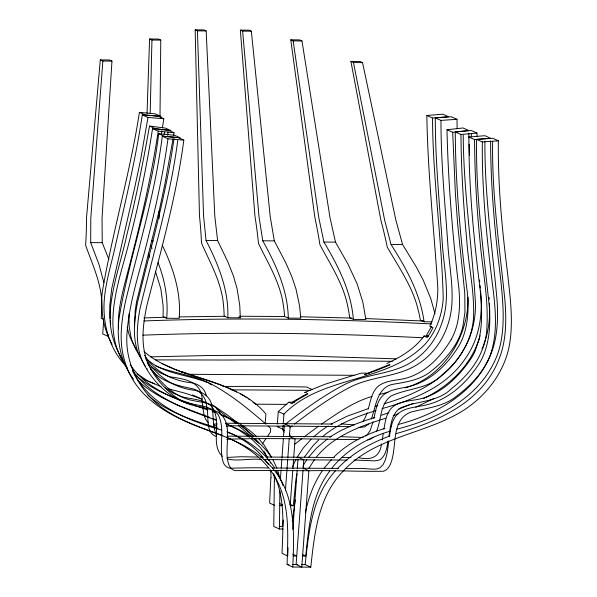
<?xml version="1.0" encoding="UTF-8"?>
<svg xmlns="http://www.w3.org/2000/svg" width="597" height="597" viewBox="0 0 597 597"><rect width="100%" height="100%" fill="white"/><g stroke="black" fill="none" stroke-linecap="round" stroke-linejoin="round"><path stroke-width="0.9" d="M389.393 436.601C390.677 428.676 391.662 419.572 397.901 413.796C405.691 407.191 416.661 407.266 426.094 404.967C449.317 399.55 468.026 381.662 480.272 361.872A59.536 54.006 -65.8 0 0 482.585 357.334C489.495 342.141 490.406 325.022 489.518 308.589C483.794 252.33 475.533 196.092 476.652 139.37L492.689 138.265L498.361 140.81C497.846 184.652 501.935 228.412 507.413 271.874C510.01 296.127 513.659 320.858 509.42 345.156C504.323 372.662 485.809 396.453 462.339 411.072C424.325 434.437 374.573 436.698 343.223 471.085C318.261 496.517 314.425 533.531 310.798 567.15L292.769 567.038L287.097 564.493C287.955 532.651 290.814 496.92 270.217 469.981M492.644 141.511C491.786 195.137 499.704 248.292 505.017 301.5C506.51 321.656 506.293 342.79 497.973 361.603C480.839 403.027 436.407 422.139 396.147 433.638M159.026 211.211L159.138 218.532M159.996 116.355L160.772 40.096L158.406 39.036L149.578 38.984L147.049 113.296M279.866 490.861L279.441 529.009L283.045 529.032M150.19 113.505L151.944 40.044L149.578 38.984M108.908 259.449L102.236 242.68L102.027 218.412L111.96 61.11L109.408 59.961L100.311 59.909L86.505 218.024A208.002 85.461 -79.6 0 1 85.632 245.277C92.617 265.158 102.281 284.918 101.818 306.507M270.851 477.839L269.62 503.092L274.486 505.271M292.769 567.038C294.306 532.196 296.052 491.816 269.523 464.929C241.479 434.601 197.085 432.138 164.279 409.273C140.28 392.856 125.034 363.983 126.915 334.738C128.997 301.269 140.594 269.359 148.362 236.987C156.347 204.584 163.541 171.921 167.966 138.817L162.287 136.265C155.302 191.973 139.079 245.845 125.788 300.209C121.512 320.044 118.475 341.23 124.713 360.998C137.116 405.191 183.876 422.251 222.838 435.549M288.053 547.8L287.724 555.934L282.045 553.389C282.814 527.644 285.5 500.443 274.739 476.19M103.871 282.59L98.945 264.314L90.684 242.613L90.796 218.345L102.871 61.058L100.311 59.909M162.25 245.21C173.197 267.919 181.331 292.821 179.212 318.343L166.727 318.268C168.279 299.388 165.033 280.291 158.056 262.725M129.034 313.716L129.109 326.089L131.034 337.327A58.566 53.126 -65.8 0 0 132.773 342.633L135.967 349.641L140.049 356.402M103.684 320.611L102.706 333.924L108.005 336.298L108.132 334.521M265.187 423.758L265.904 414.005C235.136 377.05 179.578 381.946 144.071 351.611M277.344 423.982L278.254 411.572L288.702 402.214L293.269 402.236M284.06 432.086L282.784 429.698L283.082 425.639M283.217 423.87L283.933 414.117C321.596 375.491 384.684 383.371 423.348 345.999C435.683 333.544 441.884 316.134 443.235 298.888C441.81 238.569 432.78 178.481 432.512 118.027L426.84 115.482C427.743 173.115 434.116 230.494 437.832 287.955C437.899 301.089 435.474 314.335 429.765 326.223L433.019 327.678L430.004 333.26L427.228 337.477L423.982 336.021C414.751 348.738 400.908 357.066 386.834 363.476M280.329 480.063L281.075 469.914M281.209 468.063L281.821 459.757M281.956 457.914L283.381 438.526M283.515 436.683L284.329 425.601M283.254 520.017L282.777 526.517L279.172 526.494M285.441 490.309L287.702 459.533M287.829 457.809L289.261 438.302M290.232 504.92L292.754 470.563M292.888 468.712L293.567 459.421M293.709 457.563L295.067 438.996L289.396 436.452L290.142 426.303L284.463 423.758M292.828 529.39L297.179 470.197M297.313 468.346L297.993 459.1M303.052 469.966L296.112 564.546L301.783 567.098L308.858 470.749L303.186 468.197M303.194 468.115L303.806 459.794L298.127 457.25M310.798 567.15L305.127 564.605C308.791 531.972 312.082 496.1 335.521 470.757M290.62 505.726L293.321 505.741L295.993 478.936L297.007 473.854M292.261 521.614L295.254 499.943M302.149 556.023L305.754 556.046C308.858 526.823 311.291 495.271 329.753 471.003M388.796 441.265L387.199 452.69L385.505 459.586L383.11 464.653L380.02 467.72L377.408 468.832L374.065 469.242L360.775 468.391L345.379 468.496M158.698 133.735L164.369 136.28L180.204 137.795L174.525 135.25L158.698 133.735C151.354 196.122 129.691 255.568 119.199 317.261C116.303 337.656 119.743 359.319 131.609 376.476M177.749 140.429C170.354 197.532 153.451 252.695 140.049 308.5C137.161 323.85 135.616 340.089 140.22 355.267A59.536 54.006 -65.8 0 0 141.862 359.834C149.31 376.543 162.324 391.244 178.652 399.692C190.995 406.773 208.868 402.811 218.241 414.863C225.756 429.676 218.166 447.183 223.33 462.578C224.405 465.511 227.024 467.884 230.188 468.197C242.755 468.003 255.374 467.488 267.986 467.996M383.244 433.638L382.453 438.825M173.593 135.467L174.048 132.75L168.369 130.206L152.556 128.601C146.392 168.623 137.929 208.271 127.728 247.457C117.587 285.62 100.565 331.76 126.915 367.7M162.287 136.265L178.152 137.571L183.824 140.116C176.421 196.316 160.869 250.912 146.832 305.694C143.123 323.402 140.631 342.387 146.593 359.909C152.616 375.692 164.25 388.998 177.966 398.662C188.965 406.475 202.823 406.773 215.241 410.826C235.987 419.833 222.905 447.407 228.621 464.093C229.569 467.235 231.972 470.13 235.352 470.652C259.792 470.257 284.373 470.608 308.858 470.749C333.716 470.182 358.864 471.742 383.602 471.227C387.692 469.981 389.938 465.876 391.199 462.078C397.072 445.884 390.863 419.273 411.199 412.012C426.482 408.02 443.19 406.848 456.041 396.55C470.078 386.035 483.04 372.976 489.712 356.476C497.316 336.439 495.928 314.462 493.607 293.575C487.279 243.263 481.786 192.697 482.324 141.922L476.652 139.37M174.018 138.579C166.257 194.167 150.705 248.158 137.467 302.567C134.601 317.671 132.594 333.611 136.788 348.678A56.536 51.29 -65.8 0 0 139.041 354.939L144.735 365.394M168.108 131.892L167.578 135.273M383.931 429.056C385.341 421.281 386.386 412.176 392.863 406.766C401.169 400.438 412.318 401.065 421.982 398.468A57.834 52.461 -65.8 0 0 423.46 398.08C444.22 391.528 460.474 374.774 472.093 356.946A56.536 51.29 -65.8 0 0 475.264 350.723L479.697 337.484M162.362 127.937L163.839 118.736L158.168 116.191L142.31 114.885C135.474 160.392 124.527 205.137 114.445 249.994C110.296 267.665 104.908 285.262 104.057 303.507C103.184 325.962 109.982 349.327 125.728 365.797M142.31 114.885L147.981 117.43L140.579 159.914L134.862 186.988L111.729 288.612L109.736 306.06L110.132 318.798M161.324 134.377L161.921 130.698M388.125 440.892C387.043 446.952 386.237 453.817 381.707 458.406A8.783 7.97 -65.8 0 1 378.737 460.212L375.028 460.854L353.931 460.018M388.848 436.414C390.759 426.624 390.975 414.042 400.348 408.02C417.057 400.557 437.705 402.55 451.593 388.535C470.988 373.521 486.645 351.708 486.951 326.35C488.436 297.836 482.488 269.643 480.055 241.345C476.6 207.532 474.757 173.563 474.563 139.571L468.891 137.026C468.794 188.182 473.846 239.151 480.175 289.858C481.794 306.134 482.719 322.805 479.107 338.887C470.727 365.364 449.377 386.043 424.721 397.915M152.556 128.601L158.227 131.146C150.392 183.018 137.862 234.009 124.452 284.679C120.945 299.142 117.572 313.955 118.497 328.94M172.988 139.086L164.675 185.16L159.406 209.771L136.541 301.821L135.191 310.768L134.609 325.872M160.608 118.213L160.914 116.393L155.242 113.848L139.407 112.355C130.139 173.078 112.437 232.188 102.177 292.657C100.55 310.336 103.274 328.76 112.109 344.335M382.259 439.967L382.349 439.414M149.481 126.071L155.153 128.616L170.914 130.579L165.235 128.034L149.481 126.071C143.108 162.817 135.698 199.405 126.691 235.599C121.31 260.329 112.535 284.553 110.311 309.91C108.826 326.462 112.826 343.365 121.422 357.573M164.145 134.235L164.511 132.176M305.388 512.83C308.358 497.905 313.709 483.272 322.38 470.69M373.812 418.504C375.909 410.333 376.856 400.609 383.677 394.744C391.229 388.684 401.497 388.58 410.452 386.169C431.862 380.379 448.713 363.289 459.645 344.611A58.566 53.126 -65.8 0 0 462.168 339.327C468.309 324.559 468.779 308.134 467.332 292.411C460.541 239.181 455.533 185.637 455.272 131.937L471.309 130.527L476.981 133.071L477.04 136.773M381.476 443.989C379.961 457.421 370.558 460.66 358.327 457.541M373.043 421.81L370.147 430.631L366.603 435.519M368.215 409.027C370.662 401.102 371.685 391.438 378.625 385.901C386.326 380.222 396.483 380.632 405.37 378.334A56.402 51.163 -65.8 0 0 406.833 377.968C426.168 372.237 441.041 356.446 451.16 339.596M480.1 336.208L480.227 335.783M367.125 412.728L365.073 418.034L362.663 421.773M376.438 431.668C381.461 420.109 379.752 404.079 391.065 396.012C407.676 388.117 428.355 389.207 441.996 374.894C460.765 359.849 473.951 337.305 473.63 312.806C473.921 288.493 468.414 264.59 466.794 240.397C463.354 205.189 461.257 169.854 460.944 134.482L455.272 131.937M483.398 345.484C488.712 332.283 490.204 317.843 489.436 303.716M371.312 419.169C376.035 406.281 376.983 386.296 394.348 384.043C407.184 381.886 420.624 379.744 431.049 371.244C440.937 363.573 449.645 354.26 456.078 343.484A56.469 51.223 -65.8 0 0 462.884 326.425L464.951 312.224L464.772 293.202L457.66 224.047L455.392 193.622L452.675 132.28L446.996 129.736C448.168 183.063 452.653 236.255 458.989 289.194C460.078 303.56 459.884 318.485 454.66 332.104A56.999 51.708 -65.8 0 1 451.153 339.589M481.988 348.79L483.1 346.312M308.873 468.317L314.671 459.332M431.541 326.484L426.37 335.544L428.415 336.462M464.22 348.633C471.988 335.126 475.63 319.522 475.488 303.992C472.302 247.68 463.556 191.689 463.22 135.153M463.996 349.036L463.533 349.842M297.328 456.877L303.485 447.78L311.119 439.258M463.302 350.238C446.974 379.468 415.057 394.93 384.087 403.729M262.314 443.981L265.866 438.802M267.389 436.579L270.434 432.131L270.71 428.407L268.008 425.982M304.492 456.944L313.268 445.474L318.738 439.952M308.283 457.601L316.649 448.019L327.275 439.041M324.119 468.264L331.701 459.287M316.253 457.295C333.372 435.855 360.207 426.131 385.55 418.288M331.783 468.227C346.514 449.698 367.916 437.683 390.386 431.086M337.26 468.846C351.573 453.533 370.379 443.19 389.848 435.937M368.543 424.086L364.595 426.9L358.849 427.415M333.171 457.78C347.282 443.407 365.745 434.138 384.901 428.474M373.177 437.22L371.23 438.802L367.797 439.974M313.738 436.78L320.552 431.116L328.141 425.9M322.768 436.504C338.036 423.624 357.081 416.43 375.946 410.587M294.836 444.183L301.918 438.616M304.045 436.952L318.529 426.221M285.172 424.318C304.336 409.512 324.044 395.102 345.626 384.02C363.177 375.476 383.162 374.58 401.177 367.371A69.424 62.976 -65.8 0 0 418.281 357.275C434.415 344.536 443.84 324.768 445.966 304.545C447.929 283.209 443.325 262.016 442.116 240.778C439.191 199.853 435.258 158.936 435.288 117.863L451.325 116.751L457.003 119.296L457.13 128.556M290.142 427.415L292.261 425.758M294.373 424.109C312.492 410.393 331.014 396.915 351.305 386.565C368.856 378.02 388.841 377.132 406.856 369.916A69.424 62.976 -65.8 0 0 423.96 359.827C440.086 347.081 449.511 327.313 451.638 307.089C453.608 285.754 449.004 264.561 447.787 243.322C444.869 202.398 440.929 161.481 440.967 120.407L435.288 117.863M366.26 435.788L365.797 436.108M329.872 437.213C343.476 427.877 359.252 422.475 374.819 417.415M321.484 424.116C337.409 413.467 353.312 401.781 371.991 396.475M331.036 424.154L347.253 416.161L368.274 408.632M307.895 393.93L297.075 400.072L291.948 403.669L288.702 402.214M433.997 398.505L415.728 407.236M423.542 398.512L424.131 398.214M307.418 393.49L292.649 401.871L294.209 402.572M389.483 364.558L368.864 372.812M413.236 403.333L398.662 409.191M390.087 364.931L375.886 370.685L364.371 374.61L366.222 374.618M393.236 415.616L398.356 413.84M388.99 412.661L381.483 415.213M405.191 387.849C443.967 376.804 468.623 336.372 468.093 297.194M381.961 408.676C413.139 399.774 446.22 387.072 465.026 358.991C479.272 339.402 483.13 314.38 480.51 290.724M375.409 406.408L377.752 405.684M396.595 429.213C434.825 419.564 474.66 400.729 493.309 363.924A75.021 68.051 -65.8 0 0 500.458 344.238C505.256 322.193 502.689 299.455 500.495 277.262C494.838 232.061 490.667 186.585 490.622 140.996M390.184 426.855L391.505 426.459M398.027 424.519C435.109 414.96 472.652 394.221 489.249 358.043C497.495 340.387 498.241 320.365 497.144 301.224C492.376 247.934 484.548 194.786 484.913 141.138M363.267 437.205L362.76 437.317M378.998 394.505L388.043 392.341M362.013 437.444L340.477 436.661M446.996 129.736L463.033 127.967L468.705 130.512L452.675 132.28M226.382 426.168L232.599 425.773L350.476 426.624M460.944 134.482L476.981 133.071M226.95 436.176L248.583 436.25M226.748 439.243C270.725 437.832 314.917 439.191 358.909 439.623M468.891 137.026L484.928 135.706L490.6 138.25L474.563 139.571M426.84 115.482L442.877 114.191L448.548 116.736L432.512 118.027M217.092 423.967L213.51 424.071M440.967 120.407L457.003 119.296M482.324 141.922L498.361 140.81M143.907 320.962C239.8 317.298 335.82 319.141 431.638 323.932M142.87 335.163C236.218 331.589 329.701 333.253 422.982 337.753M143.862 317.932L165.347 317.246M150.743 356.849L206.629 355.566A636.999 99.647 4.2 0 1 299.873 355.864L395.878 358.827M225.882 423.243L332.559 424.034M178.981 316.91L225.27 316.276M350.999 457.429L341.574 457.556M239.434 316.231L284.545 316.522M249.822 436.25L331.283 436.75M260.21 457.041L261.956 457.041M257.919 457.041L240.681 456.735L227.121 457.466M261.628 459.578C250.747 458.1 239.584 461.309 228.867 459.309A8.783 7.97 -65.8 0 1 227.061 458.28M263.426 459.586L346.872 460.093M266.374 457.048L334.298 457.481M195.167 29.85L203.883 29.902L206.159 30.925L214.808 216.248L217.607 240.531L228.039 262.307L233.472 276.098L237.061 288.627L239.763 305.477L240.3 317.828L227.808 317.753L224.114 316.097A51.006 20.223 -87.2 0 0 223.45 304.485C221.524 282.441 210.226 262.986 201.525 243.128A204.331 81.013 -87.2 0 0 199.465 215.86L195.167 29.85L197.443 30.872L206.159 30.925M240.36 30.126L249.068 30.178L251.344 31.193L270.217 216.584L274.314 240.875L285.717 262.658L291.784 276.448L295.985 288.985L299.567 305.836L300.784 318.194L288.299 318.119L284.605 316.462A50.961 19.716 88.9 0 0 283.306 304.851C280.142 282.627 268.068 263.322 258.494 243.472A204.189 78.991 88.9 0 0 254.956 216.196L240.36 30.126L242.628 31.141L251.344 31.193M290.791 39.835L299.619 39.887L301.978 40.947L330.044 217.823L335.477 242.121L347.842 263.867L357.193 284.015L362.864 302.246L365.849 319.47L353.364 319.395L349.663 317.738A51.252 19.238 85 0 0 347.708 306.089C343.268 283.739 330.387 264.553 319.932 244.718A205.241 77.035 85 0 0 314.865 217.435L290.791 39.835L293.149 40.894L301.978 40.947M151.944 40.044L160.772 40.096M432.094 321.835L424.071 321.79L420.37 320.134A51.812 18.828 81.4 0 0 417.796 308.425C412.154 285.985 398.557 266.911 387.259 247.091A207.301 75.334 81.4 0 0 380.789 219.8L350.909 61.424L359.998 61.476L362.558 62.625L395.878 220.189L402.557 244.494L415.833 266.225L423.169 279.986L430.765 298.545L434.982 313.835M102.871 61.058L111.96 61.11M350.909 61.424L353.469 62.566L362.558 62.625M197.443 30.872L203.577 216.181L206.055 240.457L217.607 240.531M242.628 31.141L258.986 216.51L262.762 240.8L274.314 240.875M151.534 241.009L153.31 241.024M293.149 40.894L318.813 217.756L323.917 242.054L335.477 242.121M90.684 242.613L102.236 242.68M353.469 62.566L384.647 220.121L390.998 244.427L402.557 244.494M423.982 336.021L427.534 336.036M155.504 359.894L228.405 360.028A636.656 99.595 4.2 0 1 318.365 360.603L392.311 361.319M181.219 372.065L183.07 372.073C201.04 378.364 219.778 383.05 236.658 392.065M369.453 373.2L361.125 373.147L339.38 379.729L324.82 384.311L304.642 392.475L306.351 392.483M188.883 374.297L354.096 375.297M231.211 389.848L310.418 390.326M255.367 404.199L286.873 404.385M278.851 426.646L277.15 426.639L282.821 429.183M272.448 468.011L338.387 468.421M279.799 505.659L282.508 505.681M293.134 555.964L296.739 555.986L292.687 554.165M287.097 564.493L288.896 564.508M292.5 564.531L297.91 564.561M301.515 564.583L305.127 564.605M300.201 316.768L351.767 318.074M341.275 423.9L354.297 424.93M365.386 318.537L423.646 321.044M147.981 117.43L163.839 118.736M167.966 138.817L183.824 140.116M160.914 116.393L145.086 114.9L139.407 112.355M158.227 131.146L174.048 132.75M216.502 436.534C205.025 433.094 209.159 416.669 206.853 408.005M168.085 388.699L186.383 393.572L201.89 399.042M216.733 426.318L213.816 424.96M168.929 376.528L159.832 372.685L151.362 366.7M221.509 430.064C187.204 420.281 149.578 405.162 132.788 371.2M195.406 405.072C175.54 398.55 155.101 391.505 138.825 377.901M192.174 404.617C168.854 396.818 144.616 385.893 130.303 364.916M195.652 405.788L207.868 409.967M200.614 406.833L201.823 407.244M202.95 407.632L205.032 408.355M212.241 411.497L214.868 412.415M218.144 428.325C193.555 420.34 167.503 412.803 147.817 395.124M206.002 408.699L206.935 409.035M209.98 417.527L179.525 405.938M207.547 382.543C192.547 376.498 176.137 374.931 161.294 368.439A69.424 62.976 -65.8 0 1 145.69 358.148M212.562 418.46L216.614 419.96M216.315 420.363L190.704 410.773L178.779 405.617C164.175 399.266 149.795 391.654 138.086 380.692M227.263 432.198C246.218 438.802 263.598 450.899 274.613 467.884M186.316 373.535L175.391 369.476L162.048 363.551M154.645 383.819L142.981 378.908M161.108 386.655L147.877 381.08L137.28 373.797M211.995 410.9L214.98 412.057M155.623 365.886C174.749 373.871 196.152 375.252 214.353 385.737C233.076 396.311 249.785 410.117 265.986 424.168M192.234 394.901L196.219 396.498M220.8 414.743C234.009 419.915 246.867 426.825 256.926 436.974M225.718 423.848C243.494 430.586 260.807 440.959 271.344 457.22M226.987 431.706C240.927 437.355 253.732 446.108 263.352 457.735M225.673 423.579L238.89 430.101L249.628 437.332M238.815 317.171L240.3 317.828M166.727 318.268L163.033 316.611A51.364 20.791 -83.3 0 0 163.018 304.963L160.817 288.717L155.407 271.225M312.365 389.602L306.574 387.005A636.529 99.572 4.2 0 0 222.92 386.468M103.438 319.201L101.214 318.201A52.006 21.365 -79.6 0 0 101.818 306.507M278.254 411.572L283.933 414.117M283.06 425.967L284.679 426.698M282.784 429.698L284.411 430.422M256.635 441.437L258.262 442.168M290.082 504.286L293.321 505.741M279.441 503.51L282.687 504.965M279.441 529.009L273.762 526.464L274.351 480.921M302.507 554.591L305.754 556.046M227.032 437.362C243.166 444.578 258.471 454.675 269.344 468.817M179.175 405.811C165.332 399.318 151.817 391.535 141.019 380.543A88.55 80.326 -65.8 0 1 132.347 369.886M197.003 396.901L201.711 399.318M222.33 456.354C211.457 445.847 219.427 427.967 215.472 414.743C213.233 399.527 194.346 399.915 183.01 397.02A57.834 52.461 -65.8 0 1 181.585 396.617L173.137 393.117L165.16 387.878M208.681 383.192L211.599 384.871M240.636 393.945L244.979 396.49M211.211 404.057L226.853 414.616L238.591 423.586M238.77 424.183L230.121 419.012L220.375 414.303C216.651 402.975 202.211 402.594 192.6 400.49C172.257 396.572 157.601 379.61 147.28 362.76M208.599 422.751C203.935 419.228 203.749 412.639 202.868 407.363M245.665 396.96L247.054 397.901M248.434 398.848L249.822 399.789M240.509 425.377L240.942 425.676M210.786 404.744L212.271 405.796M216.726 408.93L235.718 423.303M241.36 425.974L247.695 431.004L253.635 436.765M253.098 402.4L254.412 403.445M241.389 425.855L253.695 436.213M238.472 425.586L251.337 436.661M251.165 438.579L260.464 447.683L267.628 457.72M137.773 377.005L135.735 375.192M253.986 439.049L255.979 440.84M152.616 371.215C163.003 382.326 178.137 385.781 192.398 388.751C201.174 390.602 206.629 398.886 206.793 407.557M151.668 370.304L150.72 369.349M258.247 438.288L264.217 445.175L271.299 456.742M255.24 438.556L259.083 443.362M264.583 459.257L268.277 464.332M144.586 355.409C155.011 371.909 173.1 381.177 192.227 382.826C198.913 384.169 205.152 388.886 206.361 395.886M147.004 368.662L147.31 369.073M133.183 378.789L133.452 379.17M127.183 368.095L127.46 368.491M140.325 356.805L140.601 357.207M132.915 378.408L132.385 377.64M145.004 365.797L145.272 366.2M131.862 376.864L132.124 377.252M146.011 359.23C156.735 376.095 174.369 388.207 194.473 390.274C202.525 391.669 210.666 396.975 211.704 405.669M136.161 348.991L136.422 349.394M122.34 359.081L122.579 359.454M135.907 348.596L135.407 347.797M272.807 459.563L276.971 468.123M121.878 358.327L122.109 358.707M390.998 244.427C406.109 268.143 420.288 293.478 424.071 321.79M135.168 347.402L130.273 337.656A56.999 51.708 -65.8 0 1 127.862 330.134L127.221 326.999M275.978 470.242L281.112 480.391L282.948 485.473M323.917 242.054C338.111 265.814 351.17 291.329 353.364 319.395M263.964 450.966L264.173 451.347M289.314 433.832L291.008 437.019M262.762 240.8C275.971 264.635 287.799 290.366 288.299 318.119M264.583 452.108L264.777 452.496M264.971 452.877L265.359 453.638M216.502 435.116C212.301 426.183 213.935 415.825 211.868 406.356M265.546 454.018L266.747 456.69M206.055 240.457C218.33 264.389 228.92 290.343 227.808 317.753M274.21 474.996L274.389 475.391M150.653 245.136L152.078 248.449M148.265 254.076L149.675 257.382M277.784 470.443L279.508 477.324M110.736 324.156L110.288 320.604M202.174 401.55C202.749 381.968 186.07 379.013 170.332 376.916A56.402 51.163 -65.8 0 1 168.929 376.528M202.264 402.236L202.771 406.564M479.563 279.993L479.719 281.777M480.033 285.359L480.272 288.045M489.107 297.425L489.264 299.187M468.794 133.258L468.951 137.832M469.16 144.235L469.533 155.22M471.361 136.84L471.332 133.967M268.501 459.608A48.894 44.357 -65.8 0 1 269.083 460.66M270.15 462.787A48.894 44.357 -65.8 0 1 270.314 463.145M273.695 473.705A48.894 44.357 -65.8 0 1 273.762 474.055M273.889 474.749A48.894 44.357 -65.8 0 1 274.56 480.891M302.94 466.167A48.894 44.357 -65.8 0 1 306.873 459.839M266.635 456.757A50.163 45.506 -65.8 0 1 266.963 457.503M270.508 470.055A50.163 45.506 -65.8 0 1 271.023 477.831M292.799 466.555A50.163 45.506 -65.8 0 1 295.948 459.541M296.993 457.683A50.163 45.506 -65.8 0 1 297.433 456.944"/></g></svg>
